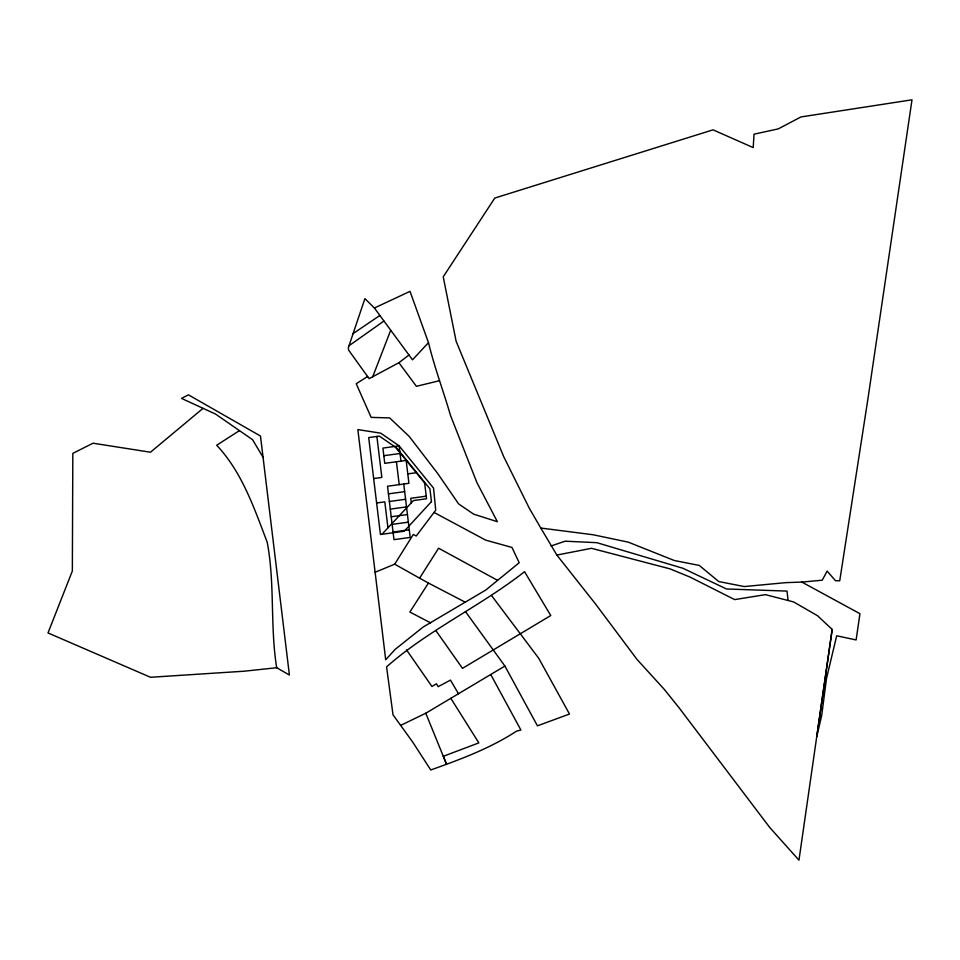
<?xml version="1.0" encoding="UTF-8"?>
<svg xmlns="http://www.w3.org/2000/svg" width="960" height="960" viewBox="0 0 960 960"><rect width="100%" height="100%" fill="white"/><g stroke="black" fill="none" stroke-linecap="round" stroke-linejoin="round"><path stroke-width="1.44" d="M540.804 528.048L556.848 555.06L591.492 548.304L670.056 568.884L690.024 577.08L734.64 599.604L765.456 594.648L793.644 601.944L817.5 615.72L832.176 629.424L816.78 736.62L821.724 715.26L826.5 678.492L836.688 635.784L856.116 639.948L859.944 613.692L801.84 582.084L785.88 582.636L744.24 586.56L718.728 581.532L699.3 565.44L674.268 560.496L628.308 542.16L593.16 534.768L540.804 528.048L529.344 508.332L503.676 456.588L456.108 341.208L443.22 276.828L494.796 198.048L713.04 129.84L753.192 147.588L754.044 134.196L778.272 128.88L800.964 116.94L912 99.816L867.804 399.672L839.736 580.776L835.512 580.728L827.136 571.092L822.264 580.188L801.84 582.084M832.176 629.424L798.96 860.184L769.704 827.436L678.9 707.556L664.26 689.34L637.032 659.436L595.548 604.008L556.848 555.06M372.732 376.74L390.672 330.324M375.12 572.268L394.704 564.168L413.292 534.468L416.22 536.016L435.72 510.216L433.56 488.16L399.12 445.86L380.76 433.176L357.852 429.588L385.704 659.748L395.16 649.368L423.204 626.988L485.784 590.04L519.204 562.74L511.968 547.44L485.7 540.144L434.04 512.436M394.704 564.168L419.592 578.172L438.588 548.208L497.34 580.212M465.276 602.22L428.436 583.044L409.86 612.048L430.62 622.836M381.936 534.288L413.436 500.568L426.552 498.768L424.644 482.988L395.592 447.3M374.388 308.016L410.016 291.36L428.484 342.66L412.5 359.82L374.388 308.016L364.896 298.62L348.336 347.76L348.612 350.1L367.596 376.512L369.18 378.636L398.904 362.712L409.044 354.972M435.84 630.564L462.504 668.352L550.764 615.54L524.544 571.68C480.528 606.24 428.652 629.76 386.568 666.852L393.024 714.864L412.608 741.936L430.752 769.968C460.404 759.432 489.996 748.44 516.54 731.148L520.908 730.044L490.74 674.508M202.956 408.432L150.468 452.22L93.024 443.208L72.828 453.372L72.348 571.008L48 632.952L150.516 677.28L244.116 671.208L276.684 667.74L289.404 675.036L260.484 436.032L188.448 394.848L181.524 398.4L215.52 414.06L252.588 439.704L263.112 457.404M349.032 345.72L383.892 321.072M353.124 333.576L379.74 315.564M239.292 430.716L216.672 445.236C242.136 472.248 254.124 508.116 267.18 542.16C275.076 583.488 269.988 626.076 276.684 667.74M367.596 376.512L356.22 383.724L371.148 417.384L389.652 417.9L409.128 436.332L437.664 473.46L458.628 503.928L473.652 514.152L497.364 521.7L476.952 482.688L450.6 415.716C443.472 391.32 434.544 367.512 428.484 342.66M400.836 725.304L425.784 713.232L504.9 666.06L537.444 725.832L569.484 714.036L538.788 658.368L491.568 595.572M551.076 545.976L565.14 541.188L596.868 542.688L682.956 568.284L726.504 588.984L787.02 591.096L787.992 599.868M439.152 380.772L416.412 386.316L398.904 362.712M383.832 455.712L400.044 453.48M406.164 460.404L384.756 463.344L382.908 448.08L399.12 445.86L400.968 461.112M373.668 478.56L381.84 477.432L376.884 436.452M407.784 473.88L416.28 472.716M388.452 493.86L404.664 491.64M376.62 502.98L384.804 501.852L387.936 527.76M426.24 496.164L410.748 498.3L411.3 502.884M389.376 501.492L405.588 499.272M390.3 509.124L406.512 506.904M391.224 516.756L407.436 514.536M392.148 524.388L408.36 522.156M393.072 532.02L409.284 529.788M419.592 578.172L428.436 583.044M465.504 611.652L504.9 666.06M406.548 649.92L431.928 686.472L436.452 683.796L438.144 686.688L450.468 680.112L458.472 693.744M450.816 698.304L478.836 742.884L443.304 756.3L446.448 764.028L425.784 713.232M406.14 460.26L408.924 483.3L387.528 486.24L393.984 539.652L410.208 537.42L403.74 484.008M396.432 461.736L399.204 484.632M431.46 501.612L404.22 531.228L380.436 534.492L368.7 437.568L379.38 436.104L396.78 448.116L429.912 488.82L431.46 501.612"/></g></svg>
